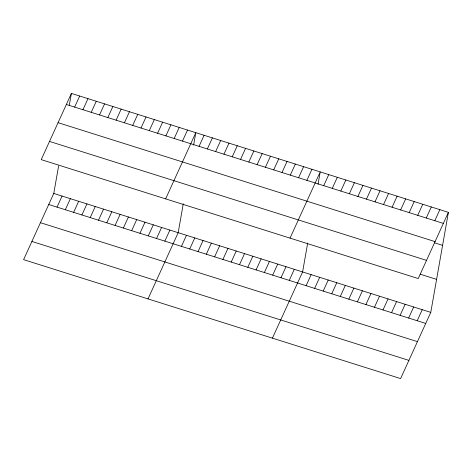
<?xml version="1.0" encoding="UTF-8"?>
<svg xmlns="http://www.w3.org/2000/svg" width="472" height="472" viewBox="0 0 472 472"><rect width="100%" height="100%" fill="white"/><g stroke="black" fill="none" stroke-linecap="round" stroke-linejoin="round"><path stroke-width="0.71" d="M448.4 212.353L418.227 278.563L41.223 159.625L71.396 93.415L448.4 212.353L430.777 312.375L400.604 378.585L23.6 259.647L53.773 193.437L58.616 165.932M69.213 105.793L71.396 93.415M183.272 203.804L178.186 232.684L148.013 298.894M193.626 145.046L195.809 132.667L165.631 198.877M307.685 243.056L302.599 271.937L272.421 338.147M318.039 184.292L320.217 171.914L290.044 238.124M74.647 107.091L79.691 96.034M82.942 109.71L87.981 98.648M91.238 112.324L96.276 101.268M57.029 207.114L62.068 196.051M99.533 114.944L104.572 103.881M65.319 209.733L70.363 198.671M107.822 117.557L112.867 106.501M73.614 212.347L78.653 201.284M116.118 120.177L121.156 109.115M81.91 214.966L86.948 203.904M124.413 122.791L129.452 111.734M90.205 217.58L95.244 206.518M132.709 125.41L137.747 114.348M98.495 220.2L103.539 209.137M140.998 128.024L146.043 116.967M106.79 222.813L111.835 211.751M149.294 130.644L154.338 119.581M115.085 225.433L120.124 214.371M157.589 133.257L162.628 122.201M123.381 228.047L128.419 216.984M165.884 135.877L170.923 124.814M131.676 230.666L136.715 219.604M174.18 138.491L179.218 127.434M139.966 233.28L145.01 222.218M182.469 141.11L187.514 130.048M148.261 235.9L153.3 224.837M156.556 238.513L161.595 227.451M199.06 146.344L204.099 135.281M164.852 241.133L169.89 230.07M207.355 148.957L212.394 137.901M215.651 151.577L220.689 140.514M181.437 246.366L186.481 235.304M223.94 154.191L228.985 143.134M189.732 248.98L194.771 237.917M232.236 156.81L237.274 145.748M198.028 251.6L203.066 240.537M240.531 159.424L245.57 148.367M206.323 254.213L211.362 243.151M248.827 162.043L253.865 150.981M214.612 256.833L219.657 245.77M257.116 164.657L262.161 153.601M222.908 259.447L227.952 248.384M265.411 167.277L270.456 156.214M231.203 262.066L236.242 251.004M273.707 169.89L278.745 158.834M239.499 264.68L244.537 253.617M282.002 172.51L287.041 161.448M247.794 267.299L252.833 256.237M290.298 175.124L295.336 164.067M256.084 269.913L261.128 258.851M298.587 177.743L303.632 166.681M264.379 272.533L269.418 261.47M306.883 180.357L311.921 169.3M272.674 275.147L277.713 264.084M280.97 277.766L286.008 266.704M323.721 185.673L328.766 174.61M289.259 280.38L294.304 269.317M332.27 188.369L337.309 177.307M340.813 191.066L345.852 180.003M306.104 285.696L311.142 274.633M349.357 193.762L354.401 182.699M314.647 288.392L319.686 277.329M357.906 196.458L362.944 185.396M323.19 291.082L328.235 280.026M366.449 199.154L371.493 188.092M331.739 293.779L336.778 282.722M374.998 201.845L380.037 190.788M340.282 296.475L345.321 285.418M383.541 204.541L388.58 193.485M348.832 299.171L353.87 288.115M392.084 207.237L397.129 196.181M357.375 301.868L362.413 290.805M400.634 209.934L405.672 198.877M365.918 304.564L370.962 293.501M409.177 212.63L414.215 201.573M374.467 307.26L379.506 296.198M417.72 215.326L422.764 204.264M383.01 309.957L388.049 298.894M426.269 218.023L431.308 206.96M391.553 312.653L396.598 301.59M434.812 220.719L439.857 209.656M400.103 315.349L405.141 304.287M408.646 318.045L413.69 306.983M417.195 320.742L422.233 309.679M66.351 104.477L443.361 223.415M58.062 122.673L435.066 241.617M434.694 242.873L442.583 245.363M49.513 141.423L426.523 260.367M420.163 274.185L436.594 279.371M53.773 193.437L430.777 312.375M48.734 204.5L425.738 323.438M40.439 222.695L417.443 341.634M31.895 241.446L408.899 360.384"/></g></svg>
